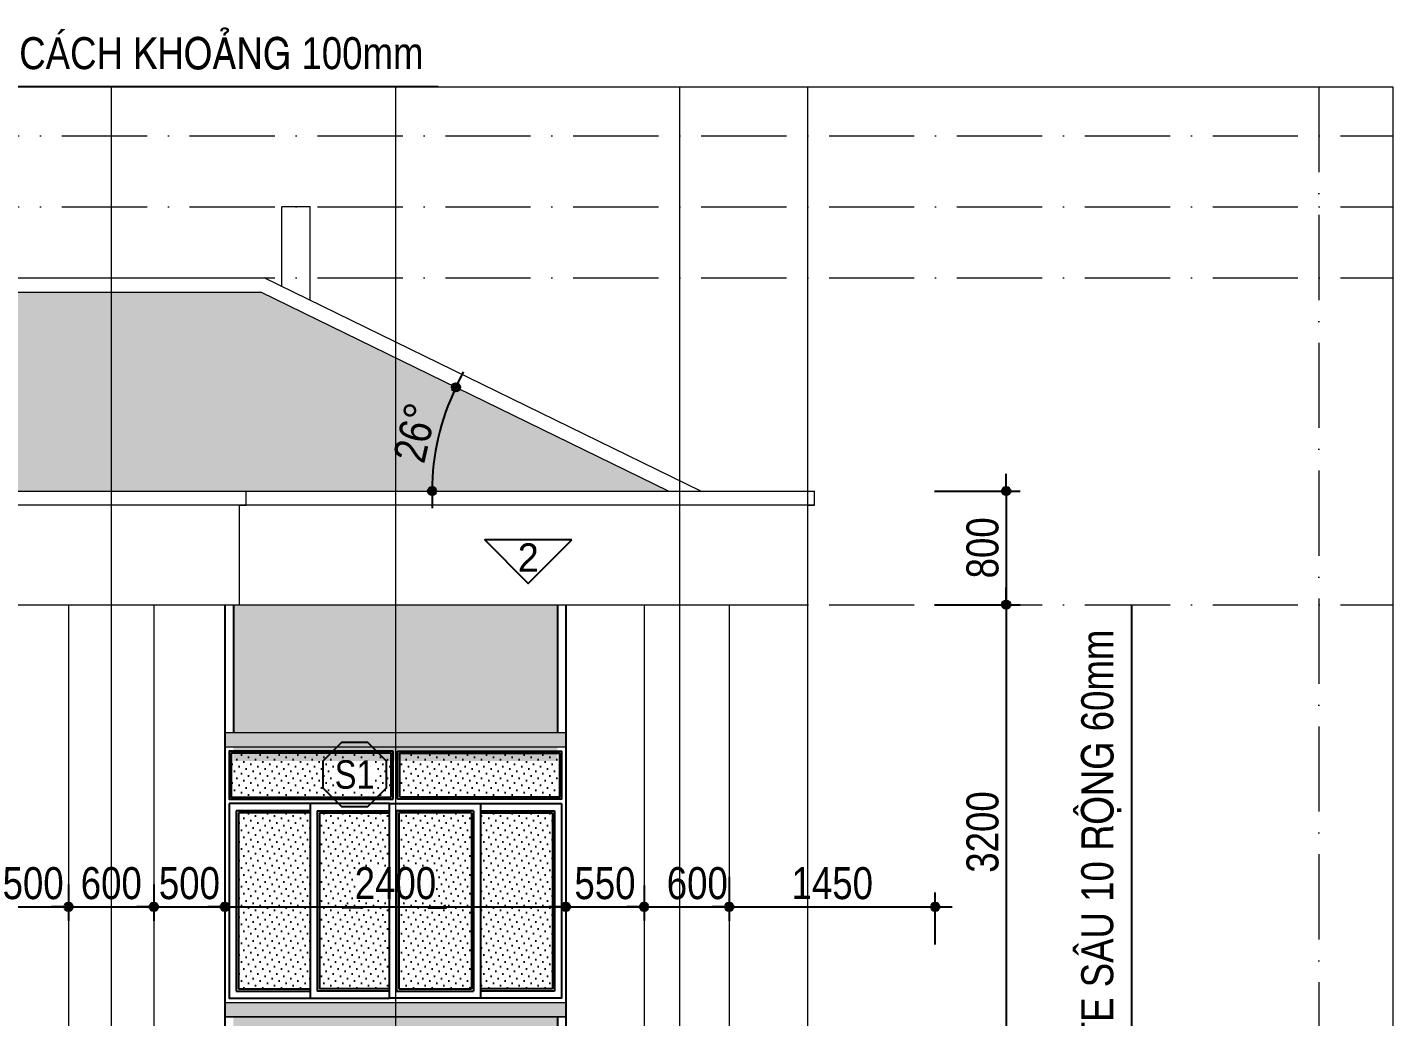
# Model space of a CAD drawing. Header units: millimetres. Extents: x 2594 to 27305, y 1526 to 19538.
# Drawn here: x 17054 to 26665, y 11945 to 18909 of the extents above; entities that cross this region are included whole.
import ezdxf
from ezdxf.enums import TextEntityAlignment as Align

# ---------------------------------------------------------------- set-up
doc = ezdxf.new("R2010")
doc.units = ezdxf.units.MM
doc.linetypes.add('ACAD_ISO10W100', pattern=[18, 12, -3, 0, -3])
for name, color, linetype in [('DIM', 1, 'Continuous'), ('DOOR', 20, 'Continuous'), ('HACTH', 8, 'Continuous'), ('HATCH', 8, 'Continuous'), ('HATCHNGOI', 22, 'Continuous'), ('KINH 1', 142, 'Continuous'), ('TAGS', 60, 'Continuous'), ('TEXT', 7, 'Continuous')]:
    doc.layers.add(name, color=color, linetype=linetype)
doc.layers.add('NET-THAY', color=2, linetype='Continuous', lineweight=13)
doc.layers.add('TRUC', color=24, linetype='Continuous', lineweight=0)
doc.styles.add('1', font='', dxfattribs={"height": 250})
doc.styles.add('AVO', font='')
doc.styles.add('HEL-CONDENSE', font='')
doc.styles.add('VNI-HELVE-CONDENSEN', font='')
doc.styles.get('1').set_extended_font_data('VNI-Helve-Condense')
doc.styles.get('AVO').set_extended_font_data('VNI-Avo')
doc.styles.get('HEL-CONDENSE').set_extended_font_data('VNI-Helve-Condense')
doc.styles.get('VNI-HELVE-CONDENSEN').set_extended_font_data('VNI-Helve-Condense')
doc.dimstyles.new('D100', dxfattribs={"dimtxt": 225, "dimasz": 1.2, "dimexe": 100, "dimexo": 0, "dimgap": 50, "dimtad": 1, "dimdec": 0, "dimzin": 13, "dimdsep": 46, "dimtxsty": 'HEL-CONDENSE', "dimblk": 'D50', "dimcen": 0, "dimclrd": 1, "dimclre": 1, "dimclrt": 7, "dimadec": 0, "dimazin": 0, "dimtfac": 1, "dimtdec": 0, "dimtmove": 0, "dimatfit": 3, "dimldrblk": 'D50', "dimfxl": 1, "dimtolj": 1, "dimtzin": 13, "dimarcsym": 0})
pattern_1 = [(37.5, (-1291695.483, -223611.307), (-1.2000235, 36.7059928), [0, -28.956, 0, -32.385, 0, -30.95625]), (7.5, (-1291695.483, -223611.307), (33.7142462, 53.7618825), [0, -15.621, 0, -26.0985, 0, -10.00125]), (327.5, (-1291718.915, -223611.307), (59.3244278, 0.10778885), [0, -9.525, 0, -34.29, 0, -44.7675]), (317.5, (-1291718.915, -223611.307), (57.266734, 16.7196992), [0, -4.7625, 0, -22.479, 0, -25.7175])]

# ---------------------------------------------------------------- blocks, each defined once
blk = doc.blocks.new('KH-CUADI')
at = {"layer": 'TAGS'}
blk.add_lwpolyline([(-124, 300), (-300, 124), (-300, -124), (-124, -300), (124, -300), (300, -124), (300, 124), (124, 300)], close=True, dxfattribs=at)
at = {"layer": 'TAGS', "style": 'VNI-HELVE-CONDENSEN'}
blk.add_attdef('D', text='', height=300, dxfattribs=at).set_placement((0, 0), align=Align.MIDDLE)
blk = doc.blocks.new('A$C11FB6725')
at = {"layer": 'KINH 1'}
h = blk.add_hatch(dxfattribs=at)
h.set_pattern_fill('DOTS', color=256, scale=750, angle=45, style=0)
h.set_pattern_definition([(45, (0, 0), (-16.5728, 49.71845), [0, -46.875])])
h.paths.add_polyline_path([(59.6, -459.4), (-1065.4, -459.4), (-1065.4, -769.4), (59.6, -769.4)])
h.paths.add_polyline_path([(1244.6, -459.4), (119.6, -459.4), (119.6, -769.4), (1244.6, -769.4)])
h.paths.add_polyline_path([(1194.6, -879.4), (689.6, -879.4), (689.6, -2119.4), (1194.6, -2119.4)])
h.paths.add_polyline_path([(624.6, -879.4), (113.1, -879.4), (113.1, -2119.4), (624.6, -2119.4)])
h.paths.add_polyline_path([(48.1, -879.4), (-445.4, -879.4), (-445.4, -2119.4), (48.1, -2119.4)])
h.paths.add_polyline_path([(-510.4, -879.4), (-1015.4, -879.4), (-1015.4, -2119.4), (-510.4, -2119.4)])
at = {"layer": 'DOOR'}
for p, q in [((74.6, -784.4), (74.6, -444.4)), ((104.6, -784.4), (104.6, -444.4)), ((48.1, -814.4), (-1080.4, -814.4)), ((-510.4, -864.4), (-1030.4, -864.4)), ((-1030.4, -864.4), (-1030.4, -2134.4)), ((-510.4, -814.4), (-510.4, -2184.4)), ((-460.4, -864.4), (-460.4, -2134.4)), ((-460.4, -864.4), (48.1, -864.4)), ((48.1, -814.4), (1259.6, -814.4)), ((639.6, -864.4), (98.1, -864.4)), ((98.1, -864.4), (98.1, -2134.4)), ((639.6, -864.4), (639.6, -2134.4)), ((689.6, -814.4), (689.6, -2184.4)), ((689.6, -864.4), (1209.6, -864.4)), ((1209.6, -864.4), (1209.6, -2134.4)), ((-1030.4, -2134.4), (-510.4, -2134.4)), ((48.1, -2134.4), (-460.4, -2134.4)), ((98.1, -2134.4), (639.6, -2134.4)), ((1209.6, -2134.4), (689.6, -2134.4))]:
    blk.add_line(p, q, dxfattribs=at)
at = {"layer": 'DOOR', "color": 8}
for p, q in [((-510.4, -879.4), (-1015.4, -879.4)), ((-1015.4, -879.4), (-1015.4, -2119.4)), ((-445.4, -879.4), (-445.4, -2119.4)), ((-445.4, -879.4), (48.1, -879.4)), ((624.6, -879.4), (113.1, -879.4)), ((113.1, -879.4), (113.1, -2119.4)), ((624.6, -879.4), (624.6, -2119.4)), ((689.6, -879.4), (1194.6, -879.4)), ((1194.6, -879.4), (1194.6, -2119.4)), ((-1015.4, -2119.4), (-510.4, -2119.4)), ((48.1, -2119.4), (-445.4, -2119.4)), ((113.1, -2119.4), (624.6, -2119.4)), ((1194.6, -2119.4), (689.6, -2119.4))]:
    blk.add_line(p, q, dxfattribs=at)
at = {"layer": 'DOOR'}
for points in [[(74.6, -444.4), (-1080.4, -444.4), (-1080.4, -784.4), (74.6, -784.4)], [(104.6, -444.4), (1259.6, -444.4), (1259.6, -784.4), (104.6, -784.4)], [(-1080.4, -814.4), (-1080.4, -2184.4), (48.1, -2184.4), (48.1, -814.4)], [(1259.6, -814.4), (1259.6, -2184.4), (48.1, -2184.4), (48.1, -814.4)], [(-138.1, -1548.1), (-268.5, -1548.1), (-255.2, -1527.4)], [(317.3, -1548.1), (447.7, -1548.1), (434.4, -1527.4)]]:
    blk.add_lwpolyline(points, dxfattribs=at)
at = {"layer": 'DOOR', "color": 8}
for points in [[(59.6, -769.4), (59.6, -459.4), (-1065.4, -459.4), (-1065.4, -769.4), (59.6, -769.4)], [(119.6, -769.4), (119.6, -459.4), (1244.6, -459.4), (1244.6, -769.4), (119.6, -769.4)]]:
    blk.add_lwpolyline(points, close=True, dxfattribs=at)
at = {"layer": 'NET-THAY'}
for p, q in [((-1110.4, -414.4), (1289.6, -414.4)), ((1289.6, -2214.4), (1289.6, -414.4)), ((-1110.4, -2214.4), (1289.6, -2214.4))]:
    blk.add_line(p, q, dxfattribs=at)
blk.add_lwpolyline([(-1110.4, -414.4), (-1110.4, -2214.4)], dxfattribs=at)
at = {"layer": 'TAGS', "linetype": 'Continuous'}
ref = blk.add_blockref('KH-CUADI', (-197.3, -609.5), dxfattribs=dict(at, xscale=0.75, yscale=0.75, zscale=0.75, rotation=180))
ref.add_attrib('D', 'S1', dxfattribs={"color": 7, "height": 200, "style": 'VNI-HELVE-CONDENSEN'}).set_placement((-197.3, -609.5), align=Align.MIDDLE)
blk = doc.blocks.new('D50')
at = {"layer": 'DIM'}
blk.add_hatch(color=256, dxfattribs=at).paths.add_polyline_path([(25, 0, 1), (-25, 0, 1)])
blk.add_line((25, 0), (100, 0), dxfattribs=at)
blk.add_circle((0, 0), 25, dxfattribs=at)
blk = doc.blocks.new('*D118')
at = {"layer": 'DEFPOINTS', "color": 0, "linetype": 'Continuous', "transparency": 16777216}
for p in [(23440.2, 15644.6), (23440.2, 14844.6), (23943.5, 14844.6)]:
    blk.add_point(p, dxfattribs=at)
at = {"layer": 'DIM', "color": 1, "linetype": 'Continuous', "lineweight": -2, "transparency": 16777216}
for p, q in [((23440.2, 15644.6), (24043.5, 15644.6)), ((23943.5, 15643.4), (23943.5, 14845.8)), ((23440.2, 14844.6), (24043.5, 14844.6))]:
    blk.add_line(p, q, dxfattribs=at)
at = {"layer": 'DIM', "color": 1, "linetype": 'Continuous', "lineweight": -2, "transparency": 16777216, "xscale": 1.199999999999999, "yscale": 1.199999999999999, "zscale": 1.199999999999999}
for p, rotation in [((23943.5, 15644.6), 90), ((23943.5, 14844.6), 270)]:
    blk.add_blockref('D50', p, dxfattribs=dict(at, rotation=rotation))
at = {"layer": 'DIM', "color": 7, "linetype": 'Continuous', "transparency": 16777216, "insert": (23778.6, 15244.6), "char_height": 225, "attachment_point": 5, "rotation": 90, "style": 'HEL-CONDENSE'}
blk.add_mtext('\\A1;800', dxfattribs=at)
blk = doc.blocks.new('*D119')
at = {"layer": 'DEFPOINTS', "color": 0, "linetype": 'Continuous', "transparency": 16777216}
for p in [(23440.2, 14844.6), (23445, 11644.6), (23943.5, 11644.6)]:
    blk.add_point(p, dxfattribs=at)
at = {"layer": 'DIM', "color": 1, "linetype": 'Continuous', "lineweight": -2, "transparency": 16777216}
for p, q in [((23440.2, 14844.6), (24043.5, 14844.6)), ((23943.5, 14843.4), (23943.5, 11645.8)), ((23445, 11644.6), (24043.5, 11644.6))]:
    blk.add_line(p, q, dxfattribs=at)
at = {"layer": 'DIM', "color": 1, "linetype": 'Continuous', "lineweight": -2, "transparency": 16777216, "xscale": 1.199999999999999, "yscale": 1.199999999999999, "zscale": 1.199999999999999}
for p, rotation in [((23943.5, 14844.6), 90), ((23943.5, 11644.6), 270)]:
    blk.add_blockref('D50', p, dxfattribs=dict(at, rotation=rotation))
at = {"layer": 'DIM', "color": 7, "linetype": 'Continuous', "transparency": 16777216, "insert": (23778.6, 13244.6), "char_height": 225, "attachment_point": 5, "rotation": 90, "style": 'HEL-CONDENSE'}
blk.add_mtext('\\A1;3200', dxfattribs=at)
blk = doc.blocks.new('*D133')
at = {"layer": 'DEFPOINTS', "color": 0, "linetype": 'Continuous', "transparency": 16777216}
for p in [(16845, 12944.6), (17345, 12875.8), (17345, 12718.2)]:
    blk.add_point(p, dxfattribs=at)
at = {"layer": 'DIM', "color": 1, "linetype": 'Continuous', "lineweight": -2, "transparency": 16777216}
for p, q in [((16845, 12944.6), (16845, 12618.2)), ((17345, 12875.8), (17345, 12618.2)), ((16846.2, 12718.2), (17343.8, 12718.2))]:
    blk.add_line(p, q, dxfattribs=at)
at = {"layer": 'DIM', "color": 1, "linetype": 'Continuous', "lineweight": -2, "transparency": 16777216, "xscale": 1.199999999999999, "yscale": 1.199999999999999, "zscale": 1.199999999999999, "rotation": 180}
blk.add_blockref('D50', (16845, 12718.2), dxfattribs=at)
at = {"layer": 'DIM', "color": 1, "linetype": 'Continuous', "lineweight": -2, "transparency": 16777216, "xscale": 1.199999999999999, "yscale": 1.199999999999999, "zscale": 1.199999999999999}
blk.add_blockref('D50', (17345, 12718.2), dxfattribs=at)
at = {"layer": 'DIM', "color": 7, "linetype": 'Continuous', "transparency": 16777216, "insert": (17095, 12883.1), "char_height": 225, "attachment_point": 5, "style": 'HEL-CONDENSE'}
blk.add_mtext('\\A1;500', dxfattribs=at)
blk = doc.blocks.new('*D134')
at = {"layer": 'DEFPOINTS', "color": 0, "linetype": 'Continuous', "transparency": 16777216}
for p in [(17345, 12875.8), (17945, 12875.8), (17945, 12718.2)]:
    blk.add_point(p, dxfattribs=at)
at = {"layer": 'DIM', "color": 1, "linetype": 'Continuous', "lineweight": -2, "transparency": 16777216}
for p, q in [((17345, 12875.8), (17345, 12618.2)), ((17945, 12875.8), (17945, 12618.2)), ((17346.2, 12718.2), (17943.8, 12718.2))]:
    blk.add_line(p, q, dxfattribs=at)
at = {"layer": 'DIM', "color": 1, "linetype": 'Continuous', "lineweight": -2, "transparency": 16777216, "xscale": 1.199999999999999, "yscale": 1.199999999999999, "zscale": 1.199999999999999, "rotation": 180}
blk.add_blockref('D50', (17345, 12718.2), dxfattribs=at)
at = {"layer": 'DIM', "color": 1, "linetype": 'Continuous', "lineweight": -2, "transparency": 16777216, "xscale": 1.199999999999999, "yscale": 1.199999999999999, "zscale": 1.199999999999999}
blk.add_blockref('D50', (17945, 12718.2), dxfattribs=at)
at = {"layer": 'DIM', "color": 7, "linetype": 'Continuous', "transparency": 16777216, "insert": (17645, 12883.1), "char_height": 225, "attachment_point": 5, "style": 'HEL-CONDENSE'}
blk.add_mtext('\\A1;600', dxfattribs=at)
blk = doc.blocks.new('*D135')
at = {"layer": 'DEFPOINTS', "color": 0, "linetype": 'Continuous', "transparency": 16777216}
for p in [(17945, 12875.8), (18445, 12875.8), (18445, 12718.2)]:
    blk.add_point(p, dxfattribs=at)
at = {"layer": 'DIM', "color": 1, "linetype": 'Continuous', "lineweight": -2, "transparency": 16777216}
for p, q in [((17945, 12875.8), (17945, 12618.2)), ((18445, 12875.8), (18445, 12618.2)), ((17946.2, 12718.2), (18443.8, 12718.2))]:
    blk.add_line(p, q, dxfattribs=at)
at = {"layer": 'DIM', "color": 1, "linetype": 'Continuous', "lineweight": -2, "transparency": 16777216, "xscale": 1.199999999999999, "yscale": 1.199999999999999, "zscale": 1.199999999999999, "rotation": 180}
blk.add_blockref('D50', (17945, 12718.2), dxfattribs=at)
at = {"layer": 'DIM', "color": 1, "linetype": 'Continuous', "lineweight": -2, "transparency": 16777216, "xscale": 1.199999999999999, "yscale": 1.199999999999999, "zscale": 1.199999999999999}
blk.add_blockref('D50', (18445, 12718.2), dxfattribs=at)
at = {"layer": 'DIM', "color": 7, "linetype": 'Continuous', "transparency": 16777216, "insert": (18195, 12883.1), "char_height": 225, "attachment_point": 5, "style": 'HEL-CONDENSE'}
blk.add_mtext('\\A1;500', dxfattribs=at)
blk = doc.blocks.new('*D136')
at = {"layer": 'DEFPOINTS', "color": 0, "linetype": 'Continuous', "transparency": 16777216}
for p in [(20845, 12944.6), (18445, 12875.8), (20845, 12718.2)]:
    blk.add_point(p, dxfattribs=at)
at = {"layer": 'DIM', "color": 1, "linetype": 'Continuous', "lineweight": -2, "transparency": 16777216}
for p, q in [((20845, 12944.6), (20845, 12618.2)), ((18445, 12875.8), (18445, 12618.2)), ((18446.2, 12718.2), (20843.8, 12718.2))]:
    blk.add_line(p, q, dxfattribs=at)
at = {"layer": 'DIM', "color": 1, "linetype": 'Continuous', "lineweight": -2, "transparency": 16777216, "xscale": 1.199999999999999, "yscale": 1.199999999999999, "zscale": 1.199999999999999, "rotation": 180}
blk.add_blockref('D50', (18445, 12718.2), dxfattribs=at)
at = {"layer": 'DIM', "color": 1, "linetype": 'Continuous', "lineweight": -2, "transparency": 16777216, "xscale": 1.199999999999999, "yscale": 1.199999999999999, "zscale": 1.199999999999999}
blk.add_blockref('D50', (20845, 12718.2), dxfattribs=at)
at = {"layer": 'DIM', "color": 7, "linetype": 'Continuous', "transparency": 16777216, "insert": (19645, 12883.1), "char_height": 225, "attachment_point": 5, "style": 'HEL-CONDENSE'}
blk.add_mtext('\\A1;2400', dxfattribs=at)
blk = doc.blocks.new('*D137')
at = {"layer": 'DEFPOINTS', "color": 0, "linetype": 'Continuous', "transparency": 16777216}
for p in [(20845, 12944.6), (21395, 12867.1), (21395, 12718.2)]:
    blk.add_point(p, dxfattribs=at)
at = {"layer": 'DIM', "color": 1, "linetype": 'Continuous', "lineweight": -2, "transparency": 16777216}
for p, q in [((20845, 12944.6), (20845, 12618.2)), ((21395, 12867.1), (21395, 12618.2)), ((20846.2, 12718.2), (21393.8, 12718.2))]:
    blk.add_line(p, q, dxfattribs=at)
at = {"layer": 'DIM', "color": 1, "linetype": 'Continuous', "lineweight": -2, "transparency": 16777216, "xscale": 1.199999999999999, "yscale": 1.199999999999999, "zscale": 1.199999999999999, "rotation": 180}
blk.add_blockref('D50', (20845, 12718.2), dxfattribs=at)
at = {"layer": 'DIM', "color": 1, "linetype": 'Continuous', "lineweight": -2, "transparency": 16777216, "xscale": 1.199999999999999, "yscale": 1.199999999999999, "zscale": 1.199999999999999}
blk.add_blockref('D50', (21395, 12718.2), dxfattribs=at)
at = {"layer": 'DIM', "color": 7, "linetype": 'Continuous', "transparency": 16777216, "insert": (21120, 12883.1), "char_height": 225, "attachment_point": 5, "style": 'HEL-CONDENSE'}
blk.add_mtext('\\A1;550', dxfattribs=at)
blk = doc.blocks.new('*D138')
at = {"layer": 'DEFPOINTS', "color": 0, "linetype": 'Continuous', "transparency": 16777216}
for p in [(21995, 12928.1), (21395, 12867.1), (21995, 12718.2)]:
    blk.add_point(p, dxfattribs=at)
at = {"layer": 'DIM', "color": 1, "linetype": 'Continuous', "lineweight": -2, "transparency": 16777216}
for p, q in [((21995, 12928.1), (21995, 12618.2)), ((21395, 12867.1), (21395, 12618.2)), ((21396.2, 12718.2), (21993.8, 12718.2))]:
    blk.add_line(p, q, dxfattribs=at)
at = {"layer": 'DIM', "color": 1, "linetype": 'Continuous', "lineweight": -2, "transparency": 16777216, "xscale": 1.199999999999999, "yscale": 1.199999999999999, "zscale": 1.199999999999999, "rotation": 180}
blk.add_blockref('D50', (21395, 12718.2), dxfattribs=at)
at = {"layer": 'DIM', "color": 1, "linetype": 'Continuous', "lineweight": -2, "transparency": 16777216, "xscale": 1.199999999999999, "yscale": 1.199999999999999, "zscale": 1.199999999999999}
blk.add_blockref('D50', (21995, 12718.2), dxfattribs=at)
at = {"layer": 'DIM', "color": 7, "linetype": 'Continuous', "transparency": 16777216, "insert": (21770, 12883.1), "char_height": 225, "attachment_point": 5, "style": 'HEL-CONDENSE'}
blk.add_mtext('\\A1;600', dxfattribs=at)
blk = doc.blocks.new('*D139')
at = {"layer": 'DEFPOINTS', "color": 0, "linetype": 'Continuous', "transparency": 16777216}
for p in [(21995, 12928.1), (23445, 12718.2), (23445, 12452.6)]:
    blk.add_point(p, dxfattribs=at)
at = {"layer": 'DIM', "color": 1, "linetype": 'Continuous', "lineweight": -2, "transparency": 16777216}
for p, q in [((21995, 12928.1), (21995, 12618.2)), ((23445, 12452.6), (23445, 12818.2)), ((21996.2, 12718.2), (23443.8, 12718.2))]:
    blk.add_line(p, q, dxfattribs=at)
at = {"layer": 'DIM', "color": 1, "linetype": 'Continuous', "lineweight": -2, "transparency": 16777216, "xscale": 1.199999999999999, "yscale": 1.199999999999999, "zscale": 1.199999999999999, "rotation": 180}
blk.add_blockref('D50', (21995, 12718.2), dxfattribs=at)
at = {"layer": 'DIM', "color": 1, "linetype": 'Continuous', "lineweight": -2, "transparency": 16777216, "xscale": 1.199999999999999, "yscale": 1.199999999999999, "zscale": 1.199999999999999}
blk.add_blockref('D50', (23445, 12718.2), dxfattribs=at)
at = {"layer": 'DIM', "color": 7, "linetype": 'Continuous', "transparency": 16777216, "insert": (22720, 12883.1), "char_height": 225, "attachment_point": 5, "style": 'HEL-CONDENSE'}
blk.add_mtext('\\A1;1450', dxfattribs=at)
blk = doc.blocks.new('TUONG-NAM')
at = {"layer": 'TAGS'}
blk.add_lwpolyline([(-453, -453), (453, -453), (0, 0)], close=True, dxfattribs=at)
at = {"layer": 'TAGS', "linetype": 'Continuous', "style": 'AVO'}
blk.add_attdef('KH-TUONG', text='', height=250, dxfattribs=at).set_placement((0, -269), align=Align.MIDDLE_CENTER)
blk = doc.blocks.new('*D107')
at = {"layer": 'DEFPOINTS', "color": 0, "linetype": 'Continuous', "transparency": 16777216}
for p in [(12644.4, 18045.3), (9148.9, 15862.1), (6695, 15644.6), (7722.3, 15644.6), (22595, 15644.6)]:
    blk.add_point(p, dxfattribs=at)
at = {"layer": 'DIM', "color": 1, "linetype": 'Continuous', "lineweight": -2, "transparency": 16777216}
blk.add_arc((7722.3, 15644.6), 1443.2, 0.04764, 25.95236, dxfattribs=at)
at = {"layer": 'DIM', "color": 1, "linetype": 'Continuous', "lineweight": -2, "transparency": 16777216, "xscale": 1.199999999999999, "yscale": 1.199999999999999, "zscale": 1.199999999999999}
for p, rotation in [((9019.4, 16277.2), 115.9761792102623), ((9165.4, 15644.6), 270.023820789737)]:
    blk.add_blockref('D50', p, dxfattribs=dict(at, rotation=rotation))
at = {"layer": 'DIM', "color": 7, "linetype": 'Continuous', "transparency": 16777216, "insert": (9289.1, 16006.3), "char_height": 225, "attachment_point": 5, "rotation": 283, "style": 'HEL-CONDENSE'}
blk.add_mtext('\\A1;26°', dxfattribs=at)
blk = doc.blocks.new('*D108')
at = {"layer": 'DEFPOINTS', "color": 0, "linetype": 'Continuous', "transparency": 16777216}
for p in [(18697.4, 17044.6), (19978.3, 16140.7), (6695, 15644.6), (21567.8, 15644.6), (22595, 15644.6)]:
    blk.add_point(p, dxfattribs=at)
at = {"layer": 'HATCHNGOI', "color": 1, "linetype": 'Continuous', "lineweight": -2, "transparency": 16777216}
blk.add_arc((21567.8, 15644.6), 1665.1, 154.04129, 179.95871, dxfattribs=at)
at = {"layer": 'HATCHNGOI', "color": 1, "linetype": 'Continuous', "lineweight": -2, "transparency": 16777216, "xscale": 1.199999999999999, "yscale": 1.199999999999999, "zscale": 1.199999999999999}
for p, rotation in [((20071.2, 16374.5), 64.02064613284172), ((19902.7, 15644.6), 269.9793538671592)]:
    blk.add_blockref('D50', p, dxfattribs=dict(at, rotation=rotation))
at = {"layer": 'HATCHNGOI', "color": 7, "linetype": 'Continuous', "transparency": 16777216, "insert": (19784.7, 16056.2), "char_height": 225, "attachment_point": 5, "rotation": 77, "style": 'HEL-CONDENSE'}
blk.add_mtext('\\A1;26°', dxfattribs=at)

msp = doc.modelspace()

# ---------------------------------------------------------------- hatches: boundary and pattern name
at = {"layer": 'HACTH'}
h = msp.add_hatch(dxfattribs=at)
h.set_pattern_fill('AR-SAND', color=256, scale=50, angle=45, style=0)
h.set_pattern_definition([(97.5, (1089047.27, 349932.04), (70.350659, 65.896356), [0, -76, 0, -85, 0, -81.25]), (127.5, (1089047.27, 349932.04), (37.206876, 162.348986), [0, -41, 0, -68.5, 0, -26.25]), (167.5, (1089090.76, 349888.55), (-109.9014636, 110.301619), [0, -25, 0, -90, 0, -117.5]), (177.5, (1089090.76, 349888.55), (-75.252108, 137.313143), [0, -12.5, 0, -59, 0, -67.5])])
h.paths.add_polyline_path([(19645.026, 14844.585), (20785.026, 14844.585), (20785.026, 13744.585), (19645.026, 13744.585)])
h.paths.add_polyline_path([(18505.026, 14844.585), (19645.026, 14844.585), (19645.026, 13744.585), (18505.026, 13744.585)])
h.paths.add_polyline_path([(18505.021, 11944.585), (19645.026, 11944.585), (19645.026, 11244.585), (18505.023, 11244.585)])
h.paths.add_polyline_path([(19645.026, 11944.585), (20785.021, 11944.585), (20785.023, 11244.585), (19645.026, 11244.585)])
h.paths.add_polyline_path([(19645.026, 11244.585), (20785.023, 11244.585), (20785.026, 10144.585), (19645.026, 10144.585)])
h.paths.add_polyline_path([(18505.023, 11244.585), (19645.026, 11244.585), (19645.026, 10144.585), (18505.026, 10144.585)])
h.paths.add_polyline_path([(18505.026, 8344.585), (19645.026, 8344.585), (19645.026, 7644.585), (18505.026, 7644.585)])
h.paths.add_polyline_path([(19645.026, 8344.585), (20785.026, 8344.585), (20785.026, 7644.585), (19645.026, 7644.585)])
h.paths.add_polyline_path([(19645.026, 7644.585), (20785.026, 7644.585), (20785.026, 7294.585), (19645.026, 7294.585)])
h.paths.add_polyline_path([(18505.026, 7644.585), (19645.026, 7644.585), (19645.026, 7294.585), (18505.026, 7294.585)])
at = {"layer": 'HATCH'}
h = msp.add_hatch(dxfattribs=at)
h.set_pattern_fill('AR-SAND', color=256, scale=0.75, style=0)
h.set_pattern_definition(pattern_1)
h.paths.add_polyline_path([(20845.021, 13944.585), (18445.021, 13944.585), (18445.021, 13844.585), (20845.021, 13844.585)])
h = msp.add_hatch(dxfattribs=at)
h.set_pattern_fill('AR-SAND', color=256, scale=0.75, style=0)
h.set_pattern_definition(pattern_1)
h.paths.add_polyline_path([(20845.021, 12044.585), (18445.021, 12044.585), (18445.021, 11944.585), (20845.021, 11944.585)])
at = {"layer": 'HATCHNGOI'}
h = msp.add_hatch(dxfattribs=at)
h.set_pattern_fill('AR-RSHKE', color=14, scale=0.75, angle=180, style=0)
h.set_pattern_definition([(7e-15, (1348770.24, -223611.3), (485.775, -228.6), [114.3, -95.25, 133.35, -57.15, 171.45, -76.2]), (7e-15, (1348884.54, -223620.83), (485.775, -228.6), [95.25, -361.95, 76.2, -114.3]), (7e-15, (1349113.14, -223597.02), (485.775, -228.6), [57.15, -590.55]), (270, (1348770.24, -223611.3), (-161.925, -228.6), [219.075, -695.325]), (270, (1348884.54, -223611.3), (-161.925, -228.6), [214.3125, -700.0875]), (270, (1348979.79, -223611.3), (-161.925, -228.6), [200.025, -714.375]), (270, (1349113.14, -223597.02), (-161.925, -228.6), [219.075, -695.325]), (270, (1349170.29, -223597.02), (-161.925, -228.6), [219.075, -695.325]), (270, (1349341.74, -223611.3), (-161.925, -228.6), [209.55, -704.85])])
h.paths.add_polyline_path([(13101.737, 17815.452), (14635.95, 17044.585), (18697.369, 17044.585), (21567.795, 15644.585), (13101.737, 15644.585)])
h.paths.add_polyline_path([(12644.367, 18045.258), (13101.737, 17815.452), (13101.737, 15644.585), (7722.257, 15644.585)])

# ---------------------------------------------------------------- linework, layer by layer
at = {"layer": 'HATCH'}
for p, q in [((18445.026, 14844.585), (18445.026, 7294.585)), ((18505.026, 14844.585), (18505.026, 13944.585)), ((20785.026, 14844.585), (20785.026, 13944.585)), ((20845.026, 14844.585), (20845.026, 7294.585)), ((20785.021, 11944.585), (20785.026, 10344.585))]:
    msp.add_line(p, q, dxfattribs=at)
at = {"layer": 'NET-THAY'}
for p, q in [((18845.026, 17083.829), (18845.026, 17644.585)), ((19045.026, 17644.585), (18845.026, 17644.585)), ((19045.026, 16986.282), (19045.026, 17644.585)), ((14659.66, 17144.585), (18659.66, 17144.585)), ((21795.912, 15644.585), (18720.456, 17144.585)), ((14635.95, 17044.585), (18697.369, 17044.585)), ((21567.795, 15644.585), (18697.369, 17044.585)), ((6695.026, 15644.585), (22595.026, 15644.585)), ((18545.026, 15544.585), (18545.026, 14844.585)), ((22545.026, 15544.585), (22545.026, 14844.585)), ((6745.026, 14844.585), (22545.026, 14844.585)), ((17345.026, 14844.585), (17345.026, 5544.585)), ((17945.026, 14844.585), (17945.026, 5544.585)), ((21395.026, 14844.585), (21395.026, 5544.585)), ((21995.026, 14844.585), (21995.026, 5544.585)), ((21995.026, 14844.585), (21995.026, 5544.585)), ((18445.021, 13944.585), (20845.021, 13944.585)), ((18445.021, 13844.585), (20845.021, 13844.585)), ((18445.026, 13744.585), (18445.021, 11944.585)), ((20845.026, 13744.585), (20845.021, 11944.585)), ((18445.021, 12044.585), (20845.021, 12044.585)), ((18445.021, 11944.585), (20845.021, 11944.585))]:
    msp.add_line(p, q, dxfattribs=at)
for points in [[(18545.026, 15544.585), (18595.026, 15544.585), (18595.026, 15644.585), (18595.026, 15644.585)], [(22545.026, 15544.585), (22595.026, 15544.585), (22595.026, 15644.585), (22595.026, 15644.585)], [(22595.026, 15544.585), (6745.026, 15544.585)]]:
    msp.add_lwpolyline(points, dxfattribs=at)
msp.add_lwpolyline([(18445.021, 13944.585), (20845.026, 13944.585), (20845.026, 11944.585), (18445.021, 11944.585)], close=True, dxfattribs=at)
at = {"layer": 'TEXT'}
for points in [[(19946.933, 18488.767), (12391.433, 18488.767), (12391.433, 18488.767)], [(24827.27, 14844.585), (24827.27, 10612.017), (24827.27, 10612.017)]]:
    msp.add_lwpolyline(points, dxfattribs=at)
at = {"layer": 'TRUC', "linetype": 'ACAD_ISO10W100', "ltscale": 50}
for p, q in [((26145.026, 18488.767), (26145.026, 4282.607)), ((5595.427, 18144.585), (26664.771, 18144.585)), ((5595.427, 17644.585), (26664.771, 17644.585)), ((5595.427, 17144.585), (26664.771, 17144.585)), ((5595.427, 14844.585), (26664.771, 14844.585))]:
    msp.add_line(p, q, dxfattribs=at)
at = {"layer": 'TRUC', "linetype": 'ACAD_ISO10W100', "ltscale": 0.2}
msp.add_lwpolyline([(5595.427, 18488.767), (26664.771, 18488.767), (26664.771, 4282.607), (5595.427, 4282.607)], close=True, dxfattribs=at)
for points in [[(17645.026, 18488.767), (17645.026, 4282.607)], [(19645.026, 18488.767), (19645.026, 2376.46)], [(21645.026, 18488.767), (21645.026, 4282.607)], [(22545.026, 18488.767), (22545.026, 4282.607)]]:
    msp.add_lwpolyline(points, dxfattribs=at)

# ---------------------------------------------------------------- block references
at = {"layer": 'DOOR'}
msp.add_blockref('A$C11FB6725', (19555.408, 14258.944), dxfattribs=at)
at = {"layer": 'TAGS', "linetype": 'Continuous'}
ref = msp.add_blockref('TUONG-NAM', (20580.434, 14994.479), dxfattribs=dict(at, xscale=0.6749999998137355, yscale=0.6750000000174623, zscale=0.675, rotation=180))
ref.add_attrib('KH-TUONG', '2', dxfattribs={"color": 7, "linetype": 'Continuous', "height": 200, "style": 'AVO'}).set_placement((20580.1, 15176.244), align=Align.MIDDLE_CENTER)

# ---------------------------------------------------------------- texts
at = {"layer": 'TEXT', "insert": (16165.647, 18838.938), "char_height": 225, "attachment_point": 2, "style": '1'}
msp.add_mtext('TÖÔØNG KEÛ JONTE SAÂU 10 ROÄNG 20 CAÙCH KHOAÛNG 100mm', dxfattribs=at)
at = {"layer": 'TEXT', "insert": (24472.599, 12709.202), "char_height": 225, "attachment_point": 2, "rotation": 90, "style": '1'}
msp.add_mtext(' KEÛ JONTE SAÂU 10 ROÄNG 60mm', dxfattribs=at)

# ---------------------------------------------------------------- dimensions: what is measured, and where the dimension line sits
at = {"layer": 'DIM', "linetype": 'Continuous'}
dim = msp.add_angular_dim_2l(base=(9148.95, 15862.051), line1=((6695.026, 15644.585), (22595.026, 15644.585)), line2=((7722.257, 15644.585), (12644.367, 18045.258)), dimstyle='D100', dxfattribs=at)
dim.commit()
dim.dimension.update_dxf_attribs({"geometry": '*D107', "text_midpoint": (9289.114, 16006.323)})
dim = msp.add_linear_dim(base=(23943.456, 14844.585), p1=(23440.173, 15644.585), p2=(23440.173, 14844.585), angle=90, dimstyle='D100', dxfattribs=at)
dim.commit()
dim.dimension.update_dxf_attribs({"geometry": '*D118', "text_midpoint": (23778.556, 15244.585)})
dim = msp.add_linear_dim(base=(23943.456, 11644.585), p1=(23440.173, 14844.585), p2=(23445.026, 11644.585), angle=90, dimstyle='D100', override={"dimtmove": 1}, dxfattribs=at)
dim.commit()
dim.dimension.update_dxf_attribs({"geometry": '*D119', "text_midpoint": (23778.556, 13244.585)})
for base, p1, p2, picture, middle in [((17345.026, 12718.159), (16845.031, 12944.584), (17345.026, 12875.785), '*D133', (17095.029, 12718.159)), ((18445.024, 12718.159), (17945.026, 12875.785), (18445.024, 12875.784), '*D135', (18195.025, 12718.159)), ((21995.026, 12718.159), (21395.026, 12867.072), (21995.026, 12928.058), '*D138', (21770.026, 12718.159))]:
    dim = msp.add_linear_dim(base=base, p1=p1, p2=p2, dimstyle='D100', override={"dimtmove": 1}, dxfattribs=at)
    dim.commit()
    dim.dimension.update_dxf_attribs({"geometry": picture, "text_midpoint": middle, "dimtype": 160})
for base, p1, p2, picture, middle in [((17945.026, 12718.159), (17345.026, 12875.785), (17945.026, 12875.785), '*D134', (17645.026, 12883.059)), ((21395.026, 12718.159), (20845.031, 12944.585), (21395.026, 12867.072), '*D137', (21120.029, 12883.059)), ((23445.026, 12718.159), (21995.026, 12928.058), (23445.026, 12452.635), '*D139', (22720.026, 12883.059))]:
    dim = msp.add_linear_dim(base=base, p1=p1, p2=p2, dimstyle='D100', override={"dimtmove": 1}, dxfattribs=at)
    dim.commit()
    dim.dimension.update_dxf_attribs({"geometry": picture, "text_midpoint": middle})
dim = msp.add_linear_dim(base=(20845.031, 12718.159), p1=(18445.024, 12875.784), p2=(20845.031, 12944.585), text='2400', dimstyle='D100', override={"dimtmove": 1}, dxfattribs=at)
dim.commit()
dim.dimension.update_dxf_attribs({"geometry": '*D136', "text_midpoint": (19645.027, 12883.059)})
at = {"layer": 'HATCHNGOI', "linetype": 'Continuous'}
dim = msp.add_angular_dim_2l(base=(19978.33, 16140.663), line1=((6695.026, 15644.585), (22595.026, 15644.585)), line2=((21567.795, 15644.585), (18697.369, 17044.585)), dimstyle='D100', dxfattribs=at)
dim.commit()
dim.dimension.update_dxf_attribs({"geometry": '*D108', "text_midpoint": (19784.717, 16056.241)})

doc.saveas('drawing.dxf')
